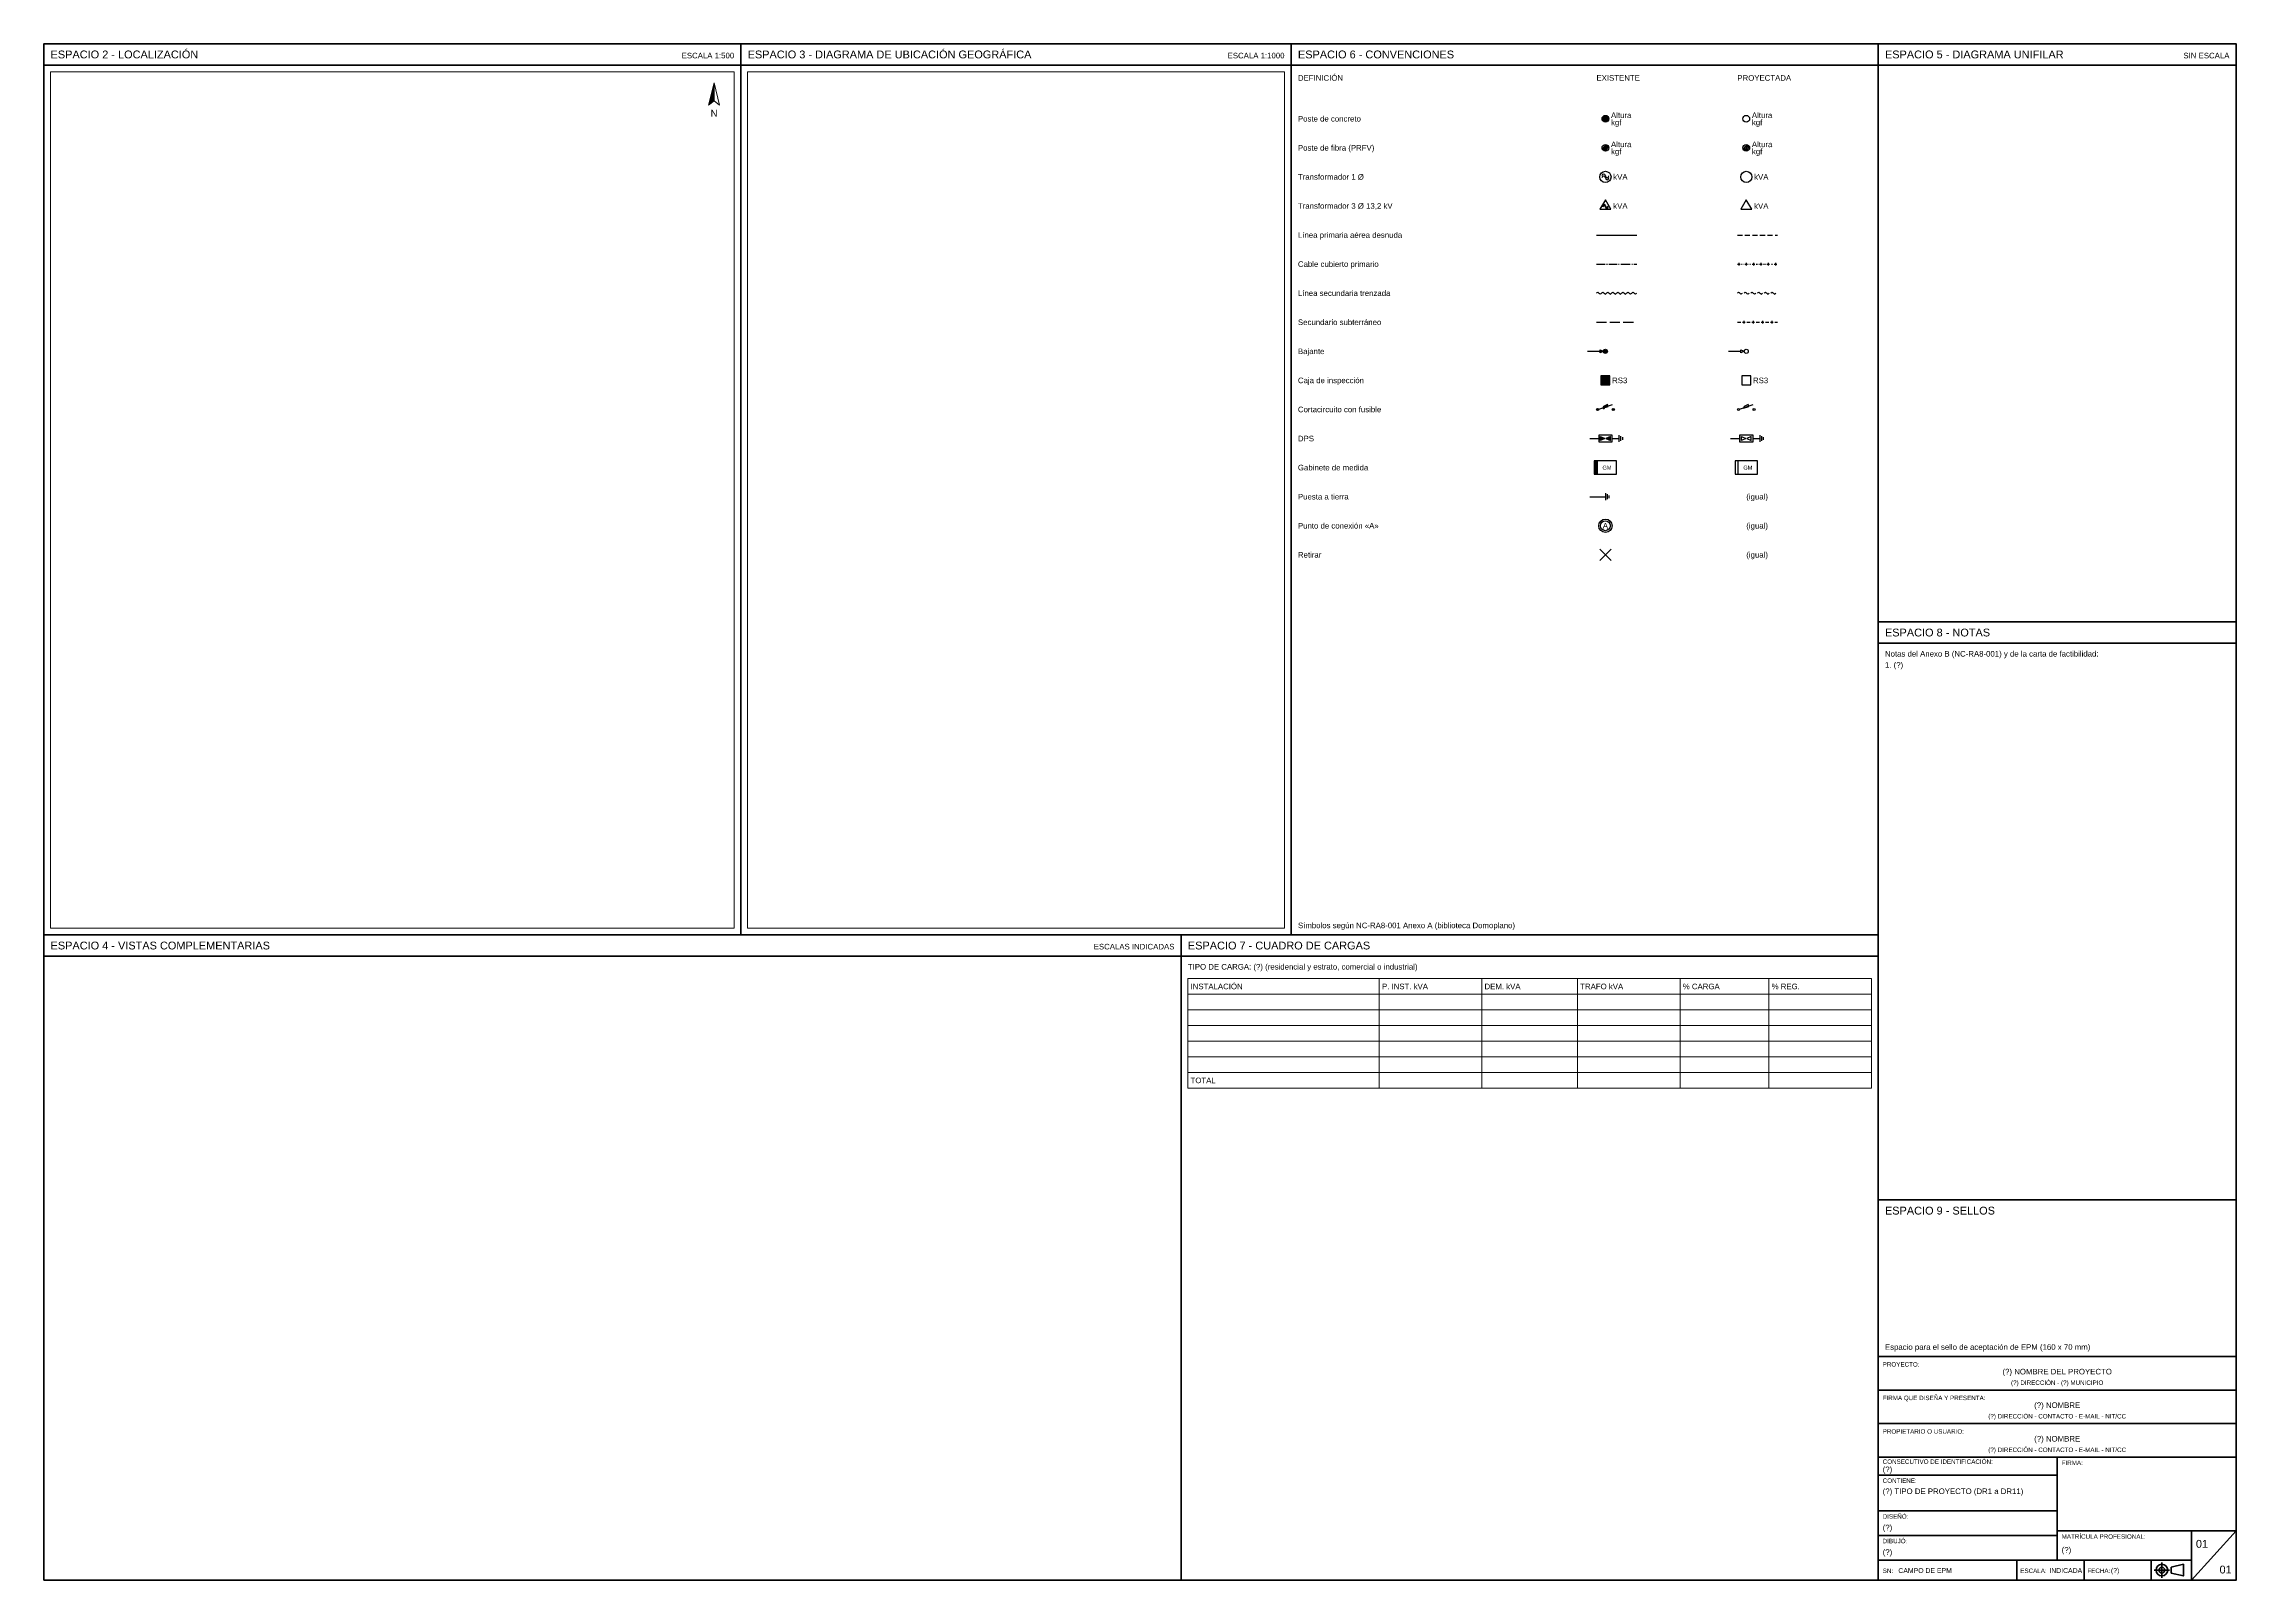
# Paper-space layout 'PLANO 01 DE 01' of a CAD drawing. Header units: millimetres. Extents: x 10 to 990, y 10 to 697.
import ezdxf
from ezdxf.enums import TextEntityAlignment as Align

# ---------------------------------------------------------------- set-up
doc = ezdxf.new("R2010")
doc.units = ezdxf.units.MM
for name, color, linetype, lineweight in [('EPM-CONVENCIONES', 7, 'Continuous', 25), ('EPM-ESPACIOS', 7, 'Continuous', 35), ('EPM-MARCO', 7, 'Continuous', 50), ('EPM-ROTULO', 7, 'Continuous', 35), ('EPM-TABLAS', 7, 'Continuous', 18), ('EPM-TEXTO', 7, 'Continuous', 18)]:
    doc.layers.add(name, color=color, linetype=linetype, lineweight=lineweight)
doc.layers.add('VIEWPORTS', color=8, linetype='Continuous', plot=False)
doc.styles.get("Standard").update_dxf_attribs({"font": 'LiberationSans-Regular.ttf'})

# ---------------------------------------------------------------- blocks, each defined once
blk = doc.blocks.new('EPM_NORTE')
blk.add_hatch(color=0).paths.add_polyline_path([(0, 8), (-2.5, -2), (0, 0)])
at = {"color": 0}
for points in [[(0, 8), (-2.5, -2), (0, 0)], [(0, 8), (2.5, -2), (0, 0)]]:
    blk.add_lwpolyline(points, close=True, dxfattribs=at)
blk.add_text('N', height=3, dxfattribs=at).set_placement((0, -5.5), align=Align.MIDDLE_CENTER)
blk = doc.blocks.new('EPM_POSTE_CONCRETO_EX')
blk.add_hatch(color=0).paths.add_polyline_path([(-1.5, 0, 1), (1.5, 0, 1)])
at = {"color": 0}
blk.add_circle((0, 0), 1.5, dxfattribs=at)
for tag, p in [('ALTURA', (2.5, 0.3)), ('CARGA', (2.5, -2.9))]:
    blk.add_attdef(tag, p, '', height=2.5, dxfattribs=at)
blk = doc.blocks.new('EPM_POSTE_CONCRETO_PR')
at = {"color": 0}
blk.add_circle((0, 0), 1.5, dxfattribs=at)
for tag, p in [('ALTURA', (2.5, 0.3)), ('CARGA', (2.5, -2.9))]:
    blk.add_attdef(tag, p, '', height=2.5, dxfattribs=at)
blk = doc.blocks.new('EPM_POSTE_FIBRA_EX')
blk.add_hatch(color=0).paths.add_polyline_path([(-0.75, 0, 1), (0.75, 0, 1)])
at = {"color": 0}
for p, q in [((-1.4, -0.4), (-0.725, 0.275)), ((-0.275, 0.725), (0.4, 1.4)), ((-0.225, -1.425), (1.425, 0.225)), ((0.3, 0.75), (0.75, 1.2)), ((0.65, 0.55), (1.1, 1)), ((0.775, 0.125), (1.3, 0.65)), ((-1.2, -0.75), (-0.75, -0.3)), ((-1, -1.1), (-0.55, -0.65)), ((-0.65, -1.3), (-0.125, -0.775))]:
    blk.add_line(p, q, dxfattribs=at)
for radius in [1.5, 0.75]:
    blk.add_circle((0, 0), radius, dxfattribs=at)
for tag, p in [('ALTURA', (2.5, 0.3)), ('CARGA', (2.5, -2.9))]:
    blk.add_attdef(tag, p, '', height=2.5, dxfattribs=at)
blk = doc.blocks.new('EPM_POSTE_FIBRA_PR')
at = {"color": 0}
for p, q in [((-1.4, -0.4), (-0.725, 0.275)), ((-0.275, 0.725), (0.4, 1.4)), ((-0.225, -1.425), (1.425, 0.225)), ((0.3, 0.75), (0.75, 1.2)), ((0.65, 0.55), (1.1, 1)), ((0.775, 0.125), (1.3, 0.65)), ((-1.2, -0.75), (-0.75, -0.3)), ((-1, -1.1), (-0.55, -0.65)), ((-0.65, -1.3), (-0.125, -0.775))]:
    blk.add_line(p, q, dxfattribs=at)
for radius in [1.5, 0.75, 0.33]:
    blk.add_circle((0, 0), radius, dxfattribs=at)
for tag, p in [('ALTURA', (2.5, 0.3)), ('CARGA', (2.5, -2.9))]:
    blk.add_attdef(tag, p, '', height=2.5, dxfattribs=at)
blk = doc.blocks.new('EPM_TRAFO_1F_EX')
at = {"color": 0}
blk.add_circle((0, 0), 2.5, dxfattribs=at)
for centre, start, end in [((-0.8, 0.45), 0, 180), ((-0.8, -0.45), 0, 180), ((0.8, 0.45), 180, 360), ((0.8, -0.45), 180, 360)]:
    blk.add_arc(centre, 0.8, start, end, dxfattribs=at)
blk.add_attdef('KVA', (3.5, -1.25), '', height=2.5, dxfattribs=at)
blk = doc.blocks.new('EPM_TRAFO_1F_PR')
at = {"color": 0}
blk.add_circle((0, 0), 2.5, dxfattribs=at)
blk.add_attdef('KVA', (3.5, -1.25), '', height=2.5, dxfattribs=at)
blk = doc.blocks.new('EPM_TRAFO_3F_EX')
at = {"color": 0}
blk.add_lwpolyline([(0, 2.8), (-2.4248, -1.4), (2.4248, -1.4)], close=True, dxfattribs=at)
for centre, start, end in [((-0.6, 0.05), 0, 180), ((-0.6, -0.55), 0, 180), ((0.6, 0.05), 180, 360), ((0.6, -0.55), 180, 360)]:
    blk.add_arc(centre, 0.6, start, end, dxfattribs=at)
blk.add_attdef('KVA', (3.5, -1.25), '', height=2.5, dxfattribs=at)
blk = doc.blocks.new('EPM_TRAFO_3F_PR')
at = {"color": 0}
blk.add_lwpolyline([(0, 2.8), (-2.4248, -1.4), (2.4248, -1.4)], close=True, dxfattribs=at)
blk.add_attdef('KVA', (3.5, -1.25), '', height=2.5, dxfattribs=at)
blk = doc.blocks.new('EPM_RED_MT_DESNUDA_EX')
at = {"color": 0}
blk.add_lwpolyline([(0, 0), (24, 0)], dxfattribs=at)
blk = doc.blocks.new('EPM_RED_MT_DESNUDA_PR')
at = {"color": 0}
for p, q in [((0, 0), (3, 0)), ((4.5, 0), (7.5, 0)), ((9, 0), (12, 0)), ((13.5, 0), (16.5, 0)), ((18, 0), (21, 0)), ((22.5, 0), (24, 0))]:
    blk.add_line(p, q, dxfattribs=at)
blk = doc.blocks.new('EPM_RED_MT_CUBIERTO_EX')
at = {"color": 0}
for p, q in [((0, 0), (5, 0)), ((5.68, 0), (5.92, 0)), ((6.48, 0), (6.72, 0)), ((7.4, 0), (12.4, 0)), ((13.08, 0), (13.32, 0)), ((13.88, 0), (14.12, 0)), ((14.8, 0), (19.8, 0)), ((20.48, 0), (20.72, 0)), ((21.28, 0), (21.52, 0)), ((22.2, 0), (24, 0))]:
    blk.add_line(p, q, dxfattribs=at)
blk = doc.blocks.new('EPM_RED_MT_CUBIERTO_PR')
at = {"color": 0}
for p, q in [((0, 0), (1.6, 0)), ((0.8, 0.8), (0.8, -0.8)), ((2.48, 0), (2.72, 0)), ((3.28, 0), (3.52, 0)), ((4.4, 0), (6, 0)), ((5.2, 0.8), (5.2, -0.8)), ((6.88, 0), (7.12, 0)), ((7.68, 0), (7.92, 0)), ((8.8, 0), (10.4, 0)), ((9.6, 0.8), (9.6, -0.8)), ((11.28, 0), (11.52, 0)), ((12.08, 0), (12.32, 0)), ((13.2, 0), (14.8, 0)), ((14, 0.8), (14, -0.8)), ((15.68, 0), (15.92, 0)), ((16.48, 0), (16.72, 0)), ((17.6, 0), (19.2, 0)), ((18.4, 0.8), (18.4, -0.8)), ((20.08, 0), (20.32, 0)), ((20.88, 0), (21.12, 0)), ((22, 0), (23.6, 0)), ((22.8, 0.8), (22.8, -0.8))]:
    blk.add_line(p, q, dxfattribs=at)
blk = doc.blocks.new('EPM_RED_BT_TRENZADA_EX')
at = {"color": 0}
for points in [[(0, 0), (0.25, 0.275), (0.5, 0.476314), (0.75, 0.55), (1, 0.476314), (1.25, 0.275), (1.5, 0), (1.75, -0.275), (2, -0.476314), (2.25, -0.55), (2.5, -0.476314), (2.75, -0.275), (3, 0)], [(3, 0), (3.25, 0.275), (3.5, 0.476314), (3.75, 0.55), (4, 0.476314), (4.25, 0.275), (4.5, 0), (4.75, -0.275), (5, -0.476314), (5.25, -0.55), (5.5, -0.476314), (5.75, -0.275), (6, 0)], [(6, 0), (6.25, 0.275), (6.5, 0.476314), (6.75, 0.55), (7, 0.476314), (7.25, 0.275), (7.5, 0), (7.75, -0.275), (8, -0.476314), (8.25, -0.55), (8.5, -0.476314), (8.75, -0.275), (9, 0)], [(9, 0), (9.25, 0.275), (9.5, 0.476314), (9.75, 0.55), (10, 0.476314), (10.25, 0.275), (10.5, 0), (10.75, -0.275), (11, -0.476314), (11.25, -0.55), (11.5, -0.476314), (11.75, -0.275), (12, 0)], [(12, 0), (12.25, 0.275), (12.5, 0.476314), (12.75, 0.55), (13, 0.476314), (13.25, 0.275), (13.5, 0), (13.75, -0.275), (14, -0.476314), (14.25, -0.55), (14.5, -0.476314), (14.75, -0.275), (15, 0)], [(15, 0), (15.25, 0.275), (15.5, 0.476314), (15.75, 0.55), (16, 0.476314), (16.25, 0.275), (16.5, 0), (16.75, -0.275), (17, -0.476314), (17.25, -0.55), (17.5, -0.476314), (17.75, -0.275), (18, 0)], [(18, 0), (18.25, 0.275), (18.5, 0.476314), (18.75, 0.55), (19, 0.476314), (19.25, 0.275), (19.5, 0), (19.75, -0.275), (20, -0.476314), (20.25, -0.55), (20.5, -0.476314), (20.75, -0.275), (21, 0)], [(21, 0), (21.25, 0.275), (21.5, 0.476314), (21.75, 0.55), (22, 0.476314), (22.25, 0.275), (22.5, 0), (22.75, -0.275), (23, -0.476314), (23.25, -0.55), (23.5, -0.476314), (23.75, -0.275), (24, 0)]]:
    blk.add_lwpolyline(points, dxfattribs=at)
blk = doc.blocks.new('EPM_RED_BT_TRENZADA_PR')
at = {"color": 0}
for points in [[(0, 0), (0.25, 0.275), (0.5, 0.476314), (0.75, 0.55), (1, 0.476314), (1.25, 0.275), (1.5, 0), (1.75, -0.275), (2, -0.476314), (2.25, -0.55), (2.5, -0.476314), (2.75, -0.275), (3, 0)], [(4, 0), (4.25, 0.275), (4.5, 0.476314), (4.75, 0.55), (5, 0.476314), (5.25, 0.275), (5.5, 0), (5.75, -0.275), (6, -0.476314), (6.25, -0.55), (6.5, -0.476314), (6.75, -0.275), (7, 0)], [(8, 0), (8.25, 0.275), (8.5, 0.476314), (8.75, 0.55), (9, 0.476314), (9.25, 0.275), (9.5, 0), (9.75, -0.275), (10, -0.476314), (10.25, -0.55), (10.5, -0.476314), (10.75, -0.275), (11, 0)], [(12, 0), (12.25, 0.275), (12.5, 0.476314), (12.75, 0.55), (13, 0.476314), (13.25, 0.275), (13.5, 0), (13.75, -0.275), (14, -0.476314), (14.25, -0.55), (14.5, -0.476314), (14.75, -0.275), (15, 0)], [(16, 0), (16.25, 0.275), (16.5, 0.476314), (16.75, 0.55), (17, 0.476314), (17.25, 0.275), (17.5, 0), (17.75, -0.275), (18, -0.476314), (18.25, -0.55), (18.5, -0.476314), (18.75, -0.275), (19, 0)], [(20, 0), (20.25, 0.275), (20.5, 0.476314), (20.75, 0.55), (21, 0.476314), (21.25, 0.275), (21.5, 0), (21.75, -0.275), (22, -0.476314), (22.25, -0.55), (22.5, -0.476314), (22.75, -0.275), (23, 0)]]:
    blk.add_lwpolyline(points, dxfattribs=at)
blk = doc.blocks.new('EPM_RED_BT_SUBTERRANEO_EX')
at = {"color": 0}
for p, q in [((0, 0), (6, 0)), ((8, 0), (14, 0)), ((16, 0), (22, 0))]:
    blk.add_line(p, q, dxfattribs=at)
blk = doc.blocks.new('EPM_RED_BT_SUBTERRANEO_PR')
at = {"color": 0}
for p, q in [((0, 0), (2, 0)), ((3, 0), (4.6, 0)), ((3.8, 0.8), (3.8, -0.8)), ((5.6, 0), (7.6, 0)), ((8.6, 0), (10.2, 0)), ((9.4, 0.8), (9.4, -0.8)), ((11.2, 0), (13.2, 0)), ((14.2, 0), (15.8, 0)), ((15, 0.8), (15, -0.8)), ((16.8, 0), (18.8, 0)), ((19.8, 0), (21.4, 0)), ((20.6, 0.8), (20.6, -0.8)), ((22.4, 0), (24, 0))]:
    blk.add_line(p, q, dxfattribs=at)
blk = doc.blocks.new('EPM_BAJANTE_EX')
for points in [[(-2.4, 0.7), (-0.9, 0), (-2.4, -0.7)], [(-0.9, 0, 1), (0.9, 0, 1)]]:
    blk.add_hatch(color=0).paths.add_polyline_path(points)
at = {"color": 0}
blk.add_line((-8, 0), (-2.4, 0), dxfattribs=at)
blk.add_lwpolyline([(-2.4, 0.7), (-0.9, 0), (-2.4, -0.7)], close=True, dxfattribs=at)
blk.add_circle((0, 0), 0.9, dxfattribs=at)
blk = doc.blocks.new('EPM_BAJANTE_PR')
at = {"color": 0}
blk.add_line((-8, 0), (-2.4, 0), dxfattribs=at)
blk.add_lwpolyline([(-2.4, 0.7), (-0.9, 0), (-2.4, -0.7)], close=True, dxfattribs=at)
blk.add_circle((0, 0), 0.9, dxfattribs=at)
blk = doc.blocks.new('EPM_CAJA_DISTRIBUCION_EX')
blk.add_hatch(color=0).paths.add_polyline_path([(-2, -2), (2, -2), (2, 2), (-2, 2)])
at = {"color": 0}
blk.add_lwpolyline([(-2, -2), (2, -2), (2, 2), (-2, 2)], close=True, dxfattribs=at)
blk.add_attdef('TIPO', (3, -1.25), '', height=2.5, dxfattribs=at)
blk = doc.blocks.new('EPM_CAJA_DISTRIBUCION_PR')
at = {"color": 0}
blk.add_lwpolyline([(-2, -2), (2, -2), (2, 2), (-2, 2)], close=True, dxfattribs=at)
blk.add_attdef('TIPO', (3, -1.25), '', height=2.5, dxfattribs=at)
blk = doc.blocks.new('EPM_CORTACIRCUITO_EX')
for points in [[(-4, 0, 1), (-3, 0, 1)], [(3, 0, 1), (4, 0, 1)]]:
    blk.add_hatch(color=0).paths.add_polyline_path(points)
at = {"color": 0}
for p, q in [((-3, 0.2), (3.1, 2.2)), ((-0.9, 0.2), (0.9, 2.2))]:
    blk.add_line(p, q, dxfattribs=at)
blk.add_lwpolyline([(-1.2, 0.6), (1.2, 1.4), (0.9, 2.2), (-0.9, 1.4)], close=True, dxfattribs=at)
for centre in [(-3.5, 0), (3.5, 0)]:
    blk.add_circle(centre, 0.5, dxfattribs=at)
blk = doc.blocks.new('EPM_CORTACIRCUITO_PR')
at = {"color": 0}
blk.add_line((-3, 0.2), (3.1, 2.2), dxfattribs=at)
blk.add_lwpolyline([(-1.2, 0.6), (1.2, 1.4), (0.9, 2.2), (-0.9, 1.4)], close=True, dxfattribs=at)
for centre in [(-3.5, 0), (3.5, 0)]:
    blk.add_circle(centre, 0.5, dxfattribs=at)
blk = doc.blocks.new('EPM_DPS_EX')
for points in [[(-2.2, 0.9), (-0.25, 0), (-2.2, -0.9)], [(2.2, 0.9), (0.25, 0), (2.2, -0.9)]]:
    blk.add_hatch(color=0).paths.add_polyline_path(points)
at = {"color": 0}
for p, q in [((-7, 0), (-3, 0)), ((3, 0), (6, 0)), ((6, 1.5), (6, -1.5)), ((6.8, 1.1), (6.8, -1.1)), ((7.6, 0.6), (7.6, -0.6))]:
    blk.add_line(p, q, dxfattribs=at)
for points in [[(-3, -1.5), (3, -1.5), (3, 1.5), (-3, 1.5)], [(-2.2, 0.9), (-0.25, 0), (-2.2, -0.9)], [(2.2, 0.9), (0.25, 0), (2.2, -0.9)]]:
    blk.add_lwpolyline(points, close=True, dxfattribs=at)
blk = doc.blocks.new('EPM_DPS_PR')
at = {"color": 0}
for p, q in [((-7, 0), (-3, 0)), ((3, 0), (6, 0)), ((6, 1.5), (6, -1.5)), ((6.8, 1.1), (6.8, -1.1)), ((7.6, 0.6), (7.6, -0.6))]:
    blk.add_line(p, q, dxfattribs=at)
for points in [[(-3, -1.5), (3, -1.5), (3, 1.5), (-3, 1.5)], [(-2.2, 0.9), (-0.25, 0), (-2.2, -0.9)], [(2.2, 0.9), (0.25, 0), (2.2, -0.9)]]:
    blk.add_lwpolyline(points, close=True, dxfattribs=at)
blk = doc.blocks.new('EPM_GABINETE_MEDIDA_EX')
blk.add_hatch(color=0).paths.add_polyline_path([(-5, -3), (-3.6, -3), (-3.6, 3), (-5, 3)])
at = {"color": 0}
for points in [[(-5, -3), (5, -3), (5, 3), (-5, 3)], [(-5, -3), (-3.6, -3), (-3.6, 3), (-5, 3)]]:
    blk.add_lwpolyline(points, close=True, dxfattribs=at)
blk.add_text('GM', height=1.8, dxfattribs=at).set_placement((0.7, 0), align=Align.MIDDLE_CENTER)
blk = doc.blocks.new('EPM_GABINETE_MEDIDA_PR')
at = {"color": 0}
blk.add_line((-3.6, -3), (-3.6, 3), dxfattribs=at)
blk.add_lwpolyline([(-5, -3), (5, -3), (5, 3), (-5, 3)], close=True, dxfattribs=at)
blk.add_text('GM', height=1.8, dxfattribs=at).set_placement((0.7, 0), align=Align.MIDDLE_CENTER)
blk = doc.blocks.new('EPM_PUESTA_TIERRA')
at = {"color": 0}
for p, q in [((-7, 0), (0, 0)), ((0, 1.5), (0, -1.5)), ((0.8, 1.1), (0.8, -1.1)), ((1.6, 0.6), (1.6, -0.6))]:
    blk.add_line(p, q, dxfattribs=at)
blk = doc.blocks.new('EPM_PUNTO_A')
at = {"color": 0}
for radius in [3, 2.2]:
    blk.add_circle((0, 0), radius, dxfattribs=at)
blk.add_text('A', height=2.5, dxfattribs=at).set_placement((0, 0), align=Align.MIDDLE_CENTER)
blk = doc.blocks.new('EPM_RETIRAR')
at = {"color": 0}
for p, q in [((-2.5, -2.5), (2.5, 2.5)), ((-2.5, 2.5), (2.5, -2.5))]:
    blk.add_line(p, q, dxfattribs=at)

psp = doc.layouts.new('PLANO 01 DE 01')

# ---------------------------------------------------------------- linework, layer by layer
at = {"layer": 'EPM-ESPACIOS'}
for p, q in [((10, 687.5), (321.6, 687.5)), ((321.6, 687.5), (567.6, 687.5)), ((567.6, 687.5), (830, 687.5)), ((830, 687.5), (990, 687.5)), ((830, 429), (990, 429)), ((10, 289.04), (518.4, 289.04)), ((518.4, 289.04), (830, 289.04))]:
    psp.add_line(p, q, dxfattribs=at)
for points in [[(10, 298.54), (321.6, 298.54), (321.6, 697), (10, 697)], [(321.6, 298.54), (567.6, 298.54), (567.6, 697), (321.6, 697)], [(567.6, 298.54), (830, 298.54), (830, 697), (567.6, 697)], [(830, 438.5), (990, 438.5), (990, 697), (830, 697)], [(830, 180), (990, 180), (990, 438.5), (830, 438.5)], [(10, 10), (518.4, 10), (518.4, 298.54), (10, 298.54)], [(518.4, 10), (830, 10), (830, 298.54), (518.4, 298.54)], [(830, 110), (990, 110), (990, 180), (830, 180)]]:
    psp.add_lwpolyline(points, close=True, dxfattribs=at)
at = {"layer": 'EPM-MARCO'}
psp.add_lwpolyline([(10, 10), (990, 10), (990, 697), (10, 697)], close=True, dxfattribs=at)
at = {"layer": 'EPM-ROTULO'}
for p, q in [((970, 10), (990, 32)), ((953.4, 14.5), (960.2, 14.5)), ((956.8, 11.1), (956.8, 17.9))]:
    psp.add_line(p, q, dxfattribs=at)
for points in [[(830, 10), (990, 10), (990, 110), (830, 110)], [(830, 95), (990, 95), (990, 110), (830, 110)], [(830, 80), (990, 80), (990, 95), (830, 95)], [(830, 65), (990, 65), (990, 80), (830, 80)], [(830, 57), (910, 57), (910, 65), (830, 65)], [(910, 32), (990, 32), (990, 65), (910, 65)], [(830, 41), (910, 41), (910, 57), (830, 57)], [(830, 30), (910, 30), (910, 41), (830, 41)], [(830, 19), (910, 19), (910, 30), (830, 30)], [(910, 19), (970, 19), (970, 32), (910, 32)], [(970, 10), (990, 10), (990, 32), (970, 32)], [(830, 10), (892, 10), (892, 19), (830, 19)], [(892, 10), (922, 10), (922, 19), (892, 19)], [(922, 10), (952, 10), (952, 19), (922, 19)], [(952, 10), (970, 10), (970, 19), (952, 19)], [(961, 13.2), (966.4, 11.9), (966.4, 17.1), (961, 15.8)]]:
    psp.add_lwpolyline(points, close=True, dxfattribs=at)
for radius in [2.6, 1.3]:
    psp.add_circle((956.8, 14.5), radius, dxfattribs=at)
at = {"layer": 'EPM-TABLAS'}
for p, q in [((606.968, 279.04), (606.968, 230.04)), ((652.808, 279.04), (652.808, 230.04)), ((695.592, 279.04), (695.592, 230.04)), ((741.432, 279.04), (741.432, 230.04)), ((781.16, 279.04), (781.16, 230.04)), ((521.4, 272.04), (827, 272.04)), ((521.4, 265.04), (827, 265.04)), ((521.4, 258.04), (827, 258.04)), ((521.4, 251.04), (827, 251.04)), ((521.4, 244.04), (827, 244.04)), ((521.4, 237.04), (827, 237.04))]:
    psp.add_line(p, q, dxfattribs=at)
psp.add_lwpolyline([(521.4, 230.04), (827, 230.04), (827, 279.04), (521.4, 279.04)], close=True, dxfattribs=at)

# ---------------------------------------------------------------- block references
at = {"layer": 'EPM-CONVENCIONES'}
for name, p, values in [('EPM_POSTE_CONCRETO_EX', (708.048, 663.5), {'ALTURA': 'Altura', 'CARGA': 'kgf'}), ('EPM_POSTE_CONCRETO_PR', (771.024, 663.5), {'ALTURA': 'Altura', 'CARGA': 'kgf'}), ('EPM_POSTE_FIBRA_EX', (708.048, 650.5), {'ALTURA': 'Altura', 'CARGA': 'kgf'}), ('EPM_POSTE_FIBRA_PR', (771.024, 650.5), {'ALTURA': 'Altura', 'CARGA': 'kgf'}), ('EPM_TRAFO_1F_EX', (708.048, 637.5), {'KVA': 'kVA'}), ('EPM_TRAFO_1F_PR', (771.024, 637.5), {'KVA': 'kVA'}), ('EPM_TRAFO_3F_EX', (708.048, 624.5), {'KVA': 'kVA'}), ('EPM_TRAFO_3F_PR', (771.024, 624.5), {'KVA': 'kVA'}), ('EPM_CAJA_DISTRIBUCION_EX', (708.048, 546.5), {'TIPO': 'RS3'}), ('EPM_CAJA_DISTRIBUCION_PR', (771.024, 546.5), {'TIPO': 'RS3'})]:
    psp.add_blockref(name, p, dxfattribs=at).add_auto_attribs(values)
at = {"layer": 'EPM-CONVENCIONES', "xscale": 0.75, "yscale": 0.75}
for name, p in [('EPM_RED_MT_DESNUDA_EX', (704.048, 611.5)), ('EPM_RED_MT_DESNUDA_PR', (767.024, 611.5)), ('EPM_RED_MT_CUBIERTO_EX', (704.048, 598.5)), ('EPM_RED_MT_CUBIERTO_PR', (767.024, 598.5)), ('EPM_RED_BT_TRENZADA_EX', (704.048, 585.5)), ('EPM_RED_BT_TRENZADA_PR', (767.024, 585.5)), ('EPM_RED_BT_SUBTERRANEO_EX', (704.048, 572.5)), ('EPM_RED_BT_SUBTERRANEO_PR', (767.024, 572.5))]:
    psp.add_blockref(name, p, dxfattribs=at)
at = {"layer": 'EPM-CONVENCIONES'}
for name, p in [('EPM_BAJANTE_EX', (708.048, 559.5)), ('EPM_BAJANTE_PR', (771.024, 559.5)), ('EPM_CORTACIRCUITO_EX', (708.048, 533.5)), ('EPM_CORTACIRCUITO_PR', (771.024, 533.5)), ('EPM_DPS_EX', (708.048, 520.5)), ('EPM_DPS_PR', (771.024, 520.5)), ('EPM_GABINETE_MEDIDA_EX', (708.048, 507.5)), ('EPM_GABINETE_MEDIDA_PR', (771.024, 507.5)), ('EPM_PUESTA_TIERRA', (708.048, 494.5)), ('EPM_PUNTO_A', (708.048, 481.5)), ('EPM_RETIRAR', (708.048, 468.5))]:
    psp.add_blockref(name, p, dxfattribs=at)
at = {"layer": 'EPM-TEXTO'}
psp.add_blockref('EPM_NORTE', (309.6, 671.5), dxfattribs=at)

# ---------------------------------------------------------------- texts
at = {"layer": 'EPM-CONVENCIONES'}
for s, p in [('DEFINICIÓN', (570.6, 680.5)), ('EXISTENTE', (704.048, 680.5)), ('PROYECTADA', (767.024, 680.5)), ('Poste de concreto', (570.6, 662.25)), ('Poste de fibra (PRFV)', (570.6, 649.25)), ('Transformador 1 Ø', (570.6, 636.25)), ('Transformador 3 Ø 13,2 kV', (570.6, 623.25)), ('Línea primaria aérea desnuda', (570.6, 610.25)), ('Cable cubierto primario', (570.6, 597.25)), ('Línea secundaria trenzada', (570.6, 584.25)), ('Secundario subterráneo', (570.6, 571.25)), ('Bajante', (570.6, 558.25)), ('Caja de inspección', (570.6, 545.25)), ('Cortacircuito con fusible', (570.6, 532.25)), ('DPS', (570.6, 519.25)), ('Gabinete de medida', (570.6, 506.25)), ('Puesta a tierra', (570.6, 493.25)), ('(igual)', (771.024, 493.25)), ('Punto de conexión «A»', (570.6, 480.25)), ('(igual)', (771.024, 480.25)), ('Retirar', (570.6, 467.25)), ('(igual)', (771.024, 467.25)), ('Símbolos según NC-RA8-001 Anexo A (biblioteca Domoplano)', (570.6, 301.54))]:
    psp.add_text(s, height=2.5, dxfattribs=at).set_placement(p)
at = {"layer": 'EPM-ROTULO'}
for s, height, p in [('PROYECTO:', 2, (832, 105.5)), ('FIRMA QUE DISEÑA Y PRESENTA:', 2, (832, 90.5)), ('PROPIETARIO O USUARIO:', 2, (832, 75.5)), ('CONSECUTIVO DE IDENTIFICACIÓN:', 2, (832, 62)), ('(?)', 2.5, (832, 58.3)), ('FIRMA:', 2, (912, 61.5)), ('CONTIENE:', 2, (832, 53.5)), ('(?) TIPO DE PROYECTO (DR1 a DR11)', 2.5, (832, 48.5)), ('DISEÑÓ:', 2, (832, 37.5)), ('(?)', 2.5, (832, 32.3)), ('MATRÍCULA PROFESIONAL:', 2, (912, 28.5)), ('(?)', 2.5, (832, 21.3)), ('DIBUJÓ:', 2, (832, 26.5)), ('(?)', 2.5, (912, 22.3)), ('01', 3.5, (972, 24.5)), ('SN:', 2, (832, 13.2)), ('CAMPO DE EPM', 2.2, (839, 13.2)), ('ESCALA:', 2, (893.5, 13.2)), ('INDICADA', 2.2, (906.5, 13.2)), ('FECHA:', 2, (923.5, 13.2)), ('(?)', 2.2, (934, 13.2))]:
    psp.add_text(s, height=height, dxfattribs=at).set_placement(p)
for s, height, p in [('(?) NOMBRE DEL PROYECTO', 2.5, (910, 102)), ('(?) DIRECCIÓN - (?) MUNICIPIO', 2, (910, 97.3)), ('(?) NOMBRE', 2.5, (910, 87)), ('(?) DIRECCIÓN - CONTACTO - E-MAIL - NIT/CC', 2, (910, 82.3)), ('(?) DIRECCIÓN - CONTACTO - E-MAIL - NIT/CC', 2, (910, 67.3)), ('(?) NOMBRE', 2.5, (910, 72))]:
    psp.add_text(s, height=height, dxfattribs=at).set_placement(p, align=Align.CENTER)
psp.add_text('01', height=3.5, dxfattribs=at).set_placement((988, 13), align=Align.RIGHT)
at = {"layer": 'EPM-TABLAS'}
for s, p in [('TIPO DE CARGA: (?) (residencial y estrato, comercial o industrial)', (521.4, 283.04)), ('INSTALACIÓN', (522.6, 274.24)), ('P. INST. kVA', (608.168, 274.24)), ('DEM. kVA', (654.008, 274.24)), ('TRAFO kVA', (696.792, 274.24)), ('% CARGA', (742.632, 274.24)), ('% REG.', (782.36, 274.24)), ('TOTAL', (522.6, 232.24))]:
    psp.add_text(s, height=2.5, dxfattribs=at).set_placement(p)
at = {"layer": 'EPM-TEXTO'}
for s, height, p in [('ESPACIO 2 - LOCALIZACIÓN', 3.5, (13, 690.5)), ('ESPACIO 3 - DIAGRAMA DE UBICACIÓN GEOGRÁFICA', 3.5, (324.6, 690.5)), ('ESPACIO 6 - CONVENCIONES', 3.5, (570.6, 690.5)), ('ESPACIO 5 - DIAGRAMA UNIFILAR', 3.5, (833, 690.5)), ('ESPACIO 8 - NOTAS', 3.5, (833, 432)), ('Notas del Anexo B (NC-RA8-001) y de la carta de factibilidad:', 2.5, (833, 423)), ('1. (?)', 2.5, (833, 418)), ('ESPACIO 4 - VISTAS COMPLEMENTARIAS', 3.5, (13, 292.04)), ('ESPACIO 7 - CUADRO DE CARGAS', 3.5, (521.4, 292.04)), ('ESPACIO 9 - SELLOS', 3.5, (833, 173.5)), ('Espacio para el sello de aceptación de EPM (160 x 70 mm)', 2.5, (833, 113))]:
    psp.add_text(s, height=height, dxfattribs=at).set_placement(p)
for s, p in [('ESCALA 1:500', (318.6, 690.5)), ('ESCALA 1:1000', (564.6, 690.5)), ('SIN ESCALA', (987, 690.5)), ('ESCALAS INDICADAS', (515.4, 292.04))]:
    psp.add_text(s, height=2.5, dxfattribs=at).set_placement(p, align=Align.RIGHT)

# ---------------------------------------------------------------- viewports
at = {"layer": 'VIEWPORTS'}
psp.add_viewport(center=(165.8, 493.02), size=(305.6, 382.96), view_center_point=(0, 0), view_height=191.48, dxfattribs=at)
psp.add_viewport(center=(444.6, 493.02), size=(240, 382.96), view_center_point=(0, 0), view_height=382.96, status=3, dxfattribs=at)

doc.saveas('drawing.dxf')
